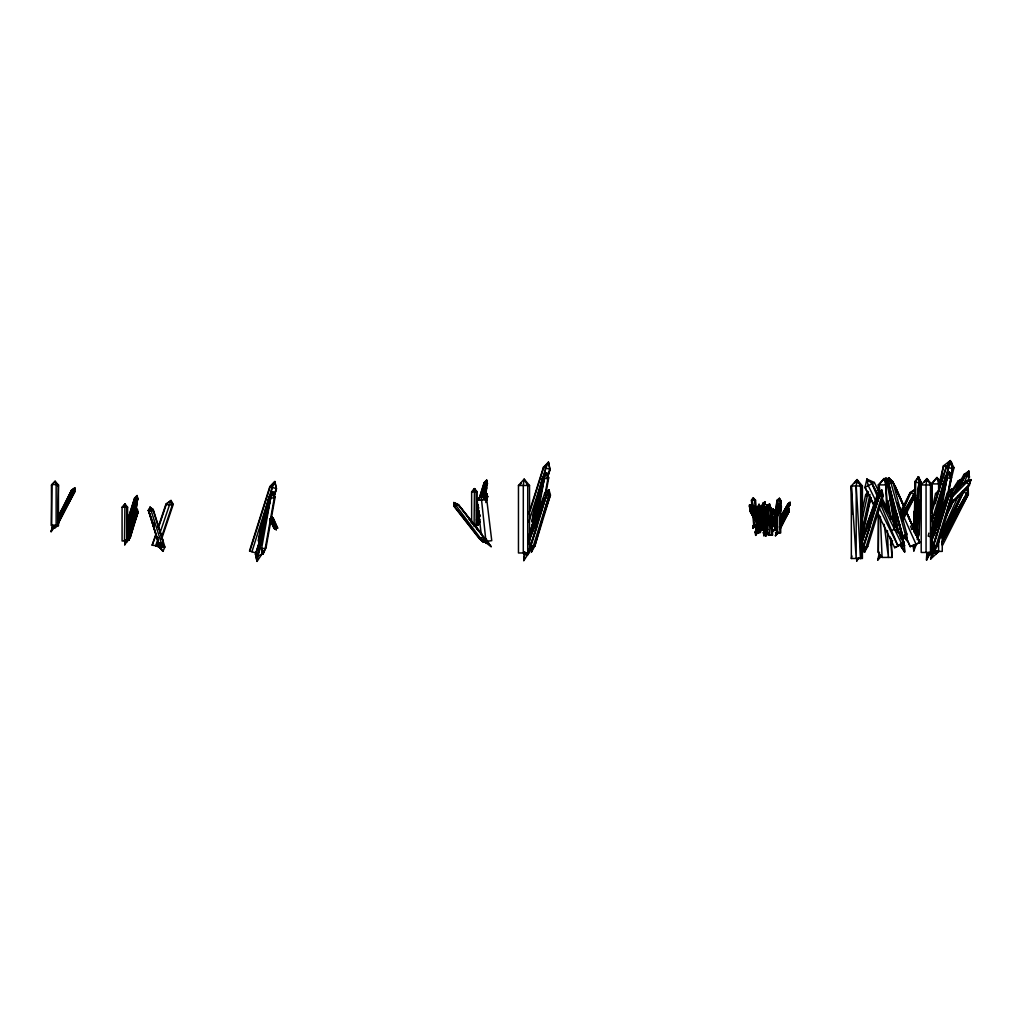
<?xml version="1.0" encoding="UTF-8"?>
<svg xmlns="http://www.w3.org/2000/svg" width="1022" height="1022" viewBox="0 0 1022 1022"><rect width="100%" height="100%" fill="white"/><g stroke="black" fill="none" stroke-linecap="round" stroke-linejoin="round"><path stroke-width="1.5" d="M914.32 532.436L915.303 495.108M915.316 490.445L915.329 481.119L918.42 476.712L920.924 482.282L919.161 534.48L917.437 539.578L918.97 482.831L918.42 476.712L915.61 482.141L915.278 513.772L914.307 511.217L913.413 528.527M891.363 538.505L892.078 557.424L882.088 557.424L878.294 552.391L878.728 514.718M878.997 491.173L879.073 484.901L884.068 478.539L887.607 482.78M776.988 506.861L776.963 500.346L779.39 498.366L781.038 501.074L780.31 507.091M914.026 529.741L914.307 511.217M57.73 516.621L58.446 484.99L55.099 481.311L51.458 485.105L51.458 525.666L57.692 526.33L58.446 525.538L58.446 484.99L56.146 484.505L51.956 484.581L51.458 525.666M487.43 541.2L491.748 540.664L486.702 499.145L481.107 495.849L485.795 539.808M137.255 512.444L135.134 511.307L137.331 509.365L138.059 512.009L128.631 540.383L127.878 536.486L128.631 540.383L130.267 537.483L137.255 512.444L137.331 509.365L135.134 511.307L126.907 535.451M486.817 496.999L484.696 495.874L486.894 493.933L487.635 496.577L485.897 500.001L486.894 493.933L484.696 495.874L483.751 498.634M530.38 545.556L531.581 551.778L534.851 545.978L548.814 495.887L548.967 489.742L544.573 493.626L528.617 540.408M933.124 545.045L934.325 551.267L937.608 545.467L951.559 495.376L951.712 489.231L947.317 493.128L931.374 539.91M125.412 539.948L124.85 541.634L126.549 542.018L125.412 539.948L124.748 544.803L126.549 542.018L131.583 526.841M272.861 494.38L272.938 492.08L269.182 496.743L261.491 524.299L258.234 540.574M546.463 475.038L546.54 472.739L542.784 477.402L535.094 504.945L531.836 521.233M858.85 557.769L856.692 561.104L856.794 557.935M866.784 482.243L866.899 479.177L874.334 482.461L879.916 493.792M906.54 512.073L914.102 529.332L914.843 495.376M915.009 490.624L915.329 481.119L915.61 482.141L918.97 482.831L920.924 482.282L918.42 476.712L918.305 479.101M917.437 539.578L918.842 529.779M919.263 517.132L919.851 499.732M920.324 485.501L920.49 480.749M926.801 553.771L930.161 554.55L929.024 552.455L926.775 553.771L926.558 560.107L930.646 552.455L930.161 554.55L926.775 553.771L926.558 560.107L927.95 556.198M949.221 474.527L949.297 472.228L945.542 476.891L937.851 504.446L934.593 520.722M137.331 509.365L126.549 542.03L125.987 540.983L124.85 541.634L124.748 544.803L129.807 529.856M766.998 522.28L766.538 532.845L769.349 534.749L767.126 533.484M767.254 516.251L767.445 511.715M916.67 536.524L918.97 482.831L915.278 513.772M763.6 521.463L763.191 529.843L760.521 530.431L761.658 506.401L762.936 504.613L764.29 506.184L764.073 510.77M761.543 530.648L762.936 504.613L764.213 506.938L763.191 529.843M763.741 518.397L763.945 513.823M752.409 510.962L751.426 500.256L753.291 497.97L755.514 500.192L757.775 524.644L753.099 525.742L752.971 528.31L756.088 525.142L754.824 526.202L753.099 525.742L754.619 523.315M770.958 527.633L773.603 522.498L771.814 521.642L777.499 510.489L779.377 509.224L779.275 511.345L770.818 527.965M916.734 536.537L917.96 512.929M770.805 510.757L770.984 507.602L769.055 505.175L767.139 507.602L767.139 533.241L769.54 535.158L772.466 535.158L770.984 507.602L767.139 507.602M453.781 502.556L483.24 541.967L479.395 538.377L454.215 506.209L453.781 502.556L458.341 504.753L483.534 536.92L483.24 541.967L479.229 538.53L454.036 506.363L453.781 502.556L458.456 504.651L481.732 533.791M760.01 510.208L763.025 503.284L764.865 501.968L763.562 506.516M772.466 535.158L770.192 507.602L769.055 505.175L767.892 507.602L769.54 535.158L768.314 533.241L765.695 536.154L765.874 533.19L767.854 529.332M762.578 507.742L761.556 507.525L761.658 506.401L764.29 506.184L762.578 507.742L760.521 530.431L760.687 527.761L758.12 532.283L757.941 529.153L760.777 522.51M766.577 530.265L766.768 527.697L765.708 533.343L763.958 535.745L763.408 532.781L766.04 524.12M276.221 529.792L273.819 523.967L269.987 518.908C269.565 520.556 273.64 520.952 273.819 523.967L272.631 524.031L276.221 529.792L274.381 526.573M777.844 499.899L779.39 498.366L778.496 506.414M130.905 526.381L131.621 517.758L136.118 500.857L137.204 503.386L135.862 510.821M262.079 548.571L261.581 554.627L257.046 561.385L255.487 554.256L255.934 552.033M263.574 530.418L270.715 497.829L272.938 492.08L275.11 497.139L266.027 547.677L263.037 554.001L260.086 547.281L269.182 496.743L272.938 492.08L274.266 498.059L265.183 548.597L263.037 554.001L261.619 548.354L270.715 497.829L269.182 496.743L258.579 541.277L259.997 540.101L269.182 496.743L257.046 561.385L255.526 554.256L259.997 540.101L257.953 555.84L255.526 554.256M537.291 509.569L544.317 478.475L546.54 472.739L548.725 477.798L545.965 493.115M940.048 509.058L947.062 477.964L949.297 472.228L951.469 477.287L948.723 492.604M750.685 506.669L751.247 505.762L749.599 504.791L749.867 506.912L750.8 505.392L749.599 504.791L749.19 506.363L750.404 508.994M756.868 518.55L756.765 519.84L756.868 518.55L755.641 518.921M263.037 554.001L263.318 550.82M758.848 527.965L760.943 521.028M760.521 530.431L760.624 529.307L758.12 532.283L760.636 528.796L757.941 529.153L759.678 529.805M858.314 483.419L857.036 479.599L856.193 485.961L860.613 558.497L862.402 539.923L860.613 485.961L857.036 479.599L851.339 485.961L851.339 558.497L862.402 558.497L862.402 485.961L857.036 479.599L854.341 483.419M761.224 518.486L761.531 515.561M916.249 509.326L918.97 482.831L914.856 531.159L914.166 529.588L914.601 532.551L914.486 526.471M915.124 520.236L915.763 514.002M780.195 506.759L780.872 500.588L776.963 500.346L774.919 517.158M73.648 490.075L74.798 487.954L73.903 490.892L57.692 518.205L57.871 518.933L71.591 490.126L74.798 487.954L74.887 491.569L58.126 523.558L74.389 491.71L74.798 487.954L71.591 490.126L58.075 516.57M763.064 516.953L763.408 513.874M774.306 522.293L774.663 519.163M776.72 513.913L777.627 506.158L779.198 504.485L779.875 506.605L775.046 526.432M127.277 536.92L136.079 512.15L128.287 537.623L130.267 537.483L138.059 512.009L137.433 511.447M528.974 543.947L529.511 539.437L548.967 489.742L550.424 495.044L534.851 545.978L533.229 546.821L530.891 546.259L530.073 543.998M862.031 542.925L862.402 539.923L881.845 490.228L883.315 495.529L867.742 546.463L864.459 552.263L863.258 546.042M931.54 544.943L932.256 538.926L951.712 489.231L953.181 494.533L937.608 545.467L935.986 546.31L933.648 545.748L932.831 543.487M775.583 512.891L777.078 500.665M776.835 520.172L775.506 525.998L776.592 526.611L777.308 525.551L776.273 524.759L776.592 526.611L777.308 525.551L775.966 526.241M780.131 506.708L780.872 500.588M967.591 493.473L968.243 488.171L963.146 491.493L942.821 531.644M128.619 525.845L134.24 503.194L137.204 503.386L136.054 502.581L136.118 500.857L134.24 503.194L128.913 531.185L134.24 503.194L136.118 500.857L136.782 503.846L134.917 514.258M478.194 517.311L478.781 514.309M542.171 482.116L535.094 504.945L532.181 521.923L533.599 520.76L532.373 530.201L542.784 477.402L546.54 472.739L547.881 478.718L544.841 495.555M771.316 510.297L771.521 508.815L770.435 510.08L772.07 510.936L770.997 515.011L775.391 530.252L772.44 530.84M933.546 526.943L934.938 521.412L936.356 520.249L934.517 534.417L936.356 520.249L945.542 476.891L949.297 472.228L950.626 478.207L947.598 495.044M128.823 531.172L130.369 521.769M256.049 553.043L257.953 555.84L259.997 540.101L255.922 553.004L257.94 555.84L261.581 554.627L262.181 551.625M762.91 516.672L763.306 513.683M127.175 537.329L127.597 534.212L127.392 534.979L136.079 512.15L129.896 526.445L135.671 511.026M476.75 521.897L479.433 512.891M527.825 551.931L527.416 555.061L523.801 560.618L524.759 552.033L523.801 560.618L524.733 558.012M528.885 544.126L529.511 539.437L529.089 540.97L546.463 495.325L544.573 493.626L548.967 489.742M861.98 543.052L862.402 539.923L861.968 541.468L879.354 495.811L877.451 494.124L881.845 490.228L881.986 493.013M768.071 515.573L765.887 507.934L767.292 505.021L769.86 506.593L776.413 529.498L775.391 530.252L774.242 524.58L775.979 518.652M757.443 528.604L757.915 525.512M762.744 505.864L762.936 504.613L761.556 507.525M158.985 527.965L164.912 547.025L162.932 551.331L160.16 547.805L157.069 546.029L157.925 540.536M153.645 524.72L148.42 510.195L158.525 543.04L162.447 546.629L163.239 541.583L153.185 509.416L150.055 507.219L148.471 510.872L151.371 511.026L153.262 510.438L153.185 509.416M780.259 510.195L780.706 507.321M774.267 526.164L779.198 504.485L778.419 511.102M128.338 527.876L130.394 516.966L134.866 502.505M258.579 541.277L261.491 524.299L268.096 502.977M934.938 521.412L937.851 504.446L946.806 475.524M130.995 526.023L135.006 503.731L129.692 528.463L134.24 503.194L128.325 528.055M132.771 526.151L131.161 531.823M482.231 496.5L483.802 487.762L485.68 485.424L486.779 487.954L485.437 495.389M482.972 497.216L485.68 485.424L486.357 488.414L484.479 498.825M537.7 515.229L544.317 478.475L542.784 477.402L532.181 521.923M757.328 524.95L755.501 532.002L756.855 524.912M940.176 516.251L947.062 477.964L945.542 476.891L933.559 527.186M940.381 483.048L943.51 465.815L950.307 460.615L953.986 467.718L948.838 488.912M761.454 518.537L761.978 515.663M478.181 517.311L478.781 514.194M482.026 497.088L483.802 487.762L485.68 485.424L485.629 487.149L486.779 487.954L483.802 487.762L481.247 496.948M532.73 530.277L542.784 477.402L534.25 524.886L544.317 478.475L547.881 478.718L548.725 477.798M935.181 531.325L945.542 476.891L936.995 524.375L947.062 477.964L950.626 478.207L951.469 477.287M128.913 531.248L131.621 517.758M274.1 496.219L276.464 488.708L274.867 481.541L269.808 486.613L249.509 550.986L256.164 553.081L257.953 555.84L263.944 525.883M478.181 510.412L478.781 507.449M532.743 530.507L537.546 506.542M935.194 531.491L940.291 506.031M481.835 497.05L483.802 487.762L481.681 496.666M780.156 512.009L781.396 506.158L780.834 505.2L781.434 507.078L780.208 512.929M482.576 497.573L484.569 488.299L482.537 496.718M160.454 544.496L162.447 546.629L163.239 541.583M766.768 527.697L766.104 532.066L763.408 532.781L766.015 532.845L766.015 518.358M861.955 511.715L865.647 494.712L868.496 491.786M862.031 520.185L867.742 493.907L865.647 494.712L866.477 495.785M861.584 533.075L869.965 494.444M861.814 539.322L870.872 497.599M931.821 510.719L935.513 493.715L939.307 489.806L937.608 492.911L935.258 503.731M928.883 533.088L928.206 536.18L930.442 536.716L931.681 538.326L934.696 524.414M931.566 520.735L932.243 517.643M930.442 536.716L934.121 519.725M880.99 556.709L877.757 560.043L879.495 552.238M930.646 559.047L932.383 551.228L936.024 553.477L938.886 551.395L930.646 559.047L934.095 552.455L936.024 553.477L937.481 550.73L936.037 553.49L933.597 551.982M52.186 527.352L54.485 528.119L54.907 526.381L52.186 527.352L51.1 531.606L56.146 525.065L56.146 484.505L55.099 481.311L51.458 485.105M132.157 514.015L133.243 509.365M133.959 506.26L137.076 495.593L137.881 499.183L136.424 503.705L137.753 499.145L137.076 495.593L134.546 498.123L127.175 521.539M126.549 542.03L126.792 540.983L126.549 542.018L125.987 540.983M270.064 496.679L272.222 487.379L274.867 481.541L276.221 488.631L273.832 496.207M483.534 490.828L486.651 480.161L487.443 483.738L485.999 488.273L487.328 483.713L486.651 480.161L484.121 482.691L479.05 498.787M477.708 522.357L478.207 524.95L479.216 521.488L479.842 522.05L478.207 524.95L477.862 522.191L479.918 515.446L476.124 526.598L475.549 525.551L474.425 526.202L476.124 526.586L477.172 518.78L476.955 519.546L479.126 513.836M542.95 480.442L545.825 468.038L548.469 462.187L550.066 469.366L547.23 478.373M766.168 510.042L763.038 517.196L765.184 518.167L766.615 511.958M946.423 476.827L948.582 467.527L951.227 461.688L952.823 468.855L950.447 476.367L952.823 468.855L946.168 466.76L931.527 513.172M475.715 525.461L476.124 526.586L476.278 491.799L474.489 488.618L471.64 491.799L471.64 522.472M851.339 558.497L851.939 555.981M939.793 481.145L943.51 465.815L947.483 465.7L950.307 460.615L951.329 464.997M758.465 506.81L759.052 504.395L760.457 506.81L760.457 523.405M766.768 513.504L767.356 504.779L766.015 507.193L766.015 513.568M774.842 517.592L777.627 506.158L779.198 504.485L779.875 506.605L777.627 506.158M776.017 514.999L778.253 505.852L779.16 506.018L778.112 506.554M774.97 525.244L777.716 513.964M774.765 525.819L777.653 514.13M778.381 511.204L779.467 506.81L778.598 509.774M129.181 526.138L128.414 529.204L129.641 524.874L128.938 525.461M774.804 525.73L776.682 518.243L775.468 521.079M935.309 524.401L934.364 527.403L935.028 524.312M269.744 519.84L269.987 518.908L270.894 519.636L276.298 528.681L275.11 528.732L276.298 528.681L271.303 518.358L271.903 517.247L273.283 518.065L277.652 528.182L271.903 517.247L271.584 518.371L275.621 528.923L270.856 519.419L269.719 519.7L274.381 528.642L274.79 527.582L273.602 527.646L274.79 527.582M861.75 533.088L870.821 497.599M777.844 512.929L774.587 525.18L774.242 524.58M778.649 509.876L779.467 506.81L778.227 511.217M776.171 518.563L776.988 515.625M767.152 528.285L765.721 533.343L763.958 535.745M771.252 513.823L772.07 510.936L771.521 508.815L772.07 510.936L771.125 513.964M259.179 542.989L259.997 540.101M531.951 526.522L533.599 520.76L529.524 533.663L530.916 535.566L529.766 533.74L529.089 534.915L529.715 537.764L529.128 534.915M934.3 527.467L936.356 520.249L932.728 531.721M128.631 540.383L129.641 536.92L130.267 537.483L128.287 537.623M549.159 493.92L550.424 495.044L548.814 495.887L546.463 495.325L530.891 546.259L531.581 551.778L532.781 547.613M862.964 544.483L864.459 552.263L865.672 548.111M951.712 489.231L947.317 493.128L949.221 494.814L933.648 545.748L934.325 551.267L935.935 545.722M936.663 551.395L936.037 553.49L936.663 551.395L933.955 552.71M884.988 480.864L885.818 478.117L888.552 479.433M762.118 508.982L760.125 512.903L760.1 506.81L759.052 504.395L757.724 506.81L757.724 532.462L755.667 535.362L755.117 532.398L757.302 525.18M766.998 529.128L765.031 533.637M127.673 531.351L129.641 524.874L127.724 531.363M533.599 520.76L529.652 533.701L530.916 535.566L529.766 533.74M932.396 533.19L933.674 535.055L932.396 533.19L936.356 520.249M947.381 523.839L953.207 512.712M128.299 535.145L129.947 529.754M132.081 522.766L135.223 512.495M477.862 519.713L478.692 517.017M484.747 499.656L486.894 493.933M479.944 519.47L478.207 524.95M485.795 502.569L487.635 496.577L486.996 496.015M542.95 501.879L544.304 497.471M548.814 495.887L531.581 551.778M765.184 518.167L767.011 512.15M946.602 498.429L947.956 494.022L936.842 523.405L949.221 494.814L951.559 495.376L953.181 494.533L951.916 493.409M951.559 495.376L934.325 551.267M269.029 499.937L270.447 495.376M481.758 495.747L484.441 487.072M768.314 507.602L769.055 505.175L769.847 507.602M778.036 507.219L778.79 504.804L780.706 507.219L780.706 532.871L776.861 532.871L776.861 516.276M128.274 518.665L134.725 498.187L137.076 495.593L136.067 498.608M127.456 524.848L135.76 498.506M249.866 551.101L270.166 486.728L274.867 481.541L273.845 484.556M251.936 551.752L272.222 487.379M479.229 498.851L484.3 482.754L486.651 480.161L485.629 483.176M476.571 510.872L478.411 505.021M481.183 496.245L485.335 483.074M454.215 506.209L458.341 504.753L491.135 546.668L484.058 541.366L486.127 543.142L488.49 542.363L485.629 538.556M528.783 513.683L543.41 467.271L548.469 462.187L549.823 469.29L547.434 476.865M530.086 510.796L543.768 467.386M528.834 521.923L545.825 468.038M766.053 523.967L763.804 532.385L763.741 529.754L767.037 519.329M766.117 524.222L764.239 530.188L763.741 529.754M771.188 513.721L772.07 510.936M936.139 499.809L946.525 466.875L951.227 461.688L952.581 468.779L950.192 476.354M931.591 521.424L948.582 467.527M476.124 526.598L479.931 514.641M862.198 549.581L879.354 495.811L881.692 496.385L883.315 495.529M931.591 550.079L949.221 494.814L931.834 540.459L932.256 538.926L931.63 543.615L932.256 538.926L931.387 541.341M274.037 496.27L276.464 488.708L269.808 486.613M547.153 478.437L550.066 469.366L543.41 467.271M760.355 511.485L763.025 503.284L765.159 504.153L763.971 506.899M476.469 520.019L478.96 512.52M478.002 518.563L478.922 515.803M537.483 524.682L527.416 555.061L524.018 554.282L526.279 552.966L527.403 555.061L546.463 495.325L534.097 523.903L543.998 497.471M861.508 540.906L877.451 494.124L881.845 490.228L881.692 496.385L864.459 552.263M862.21 549.772L870.374 525.18M931.604 550.219L940.24 524.184M162.932 551.331L158.538 546.055L152.15 545.199L156.072 533.497M158.04 527.646L165.883 504.229L170.993 500.512L173.242 504.344L161.961 538.006M155.74 535.937L152.15 545.199M159.177 525.691L166.037 505.2M155.6 546.004L157.899 539.156M159.854 533.318L170.993 500.512L172.271 505.072L160.991 538.735M767.356 504.779L766.538 516.251M767.765 505.443L769.54 504.089L769.796 506.414L768.851 506.146L769.54 504.089L767.765 505.443L765.286 511.102M130.139 535.451L138.059 512.009M486.14 500.972L487.635 496.577M543.282 516.174L550.424 495.044M945.018 518.678L953.181 494.533M942.246 531.67L958.457 495.67M780.54 524.184L781.549 521.258L783.12 521.82L789.01 510.962L789.112 508.841L787.221 510.106L780.156 523.992M771.406 526.049L778.074 510.693L779.492 511.562L771.048 528.144M780.297 526.432L789.01 510.962L780.553 526.969L787.809 510.323L789.227 511.179L780.08 529.153M856.692 561.104L857.624 558.497M759.972 512.84L763.485 503.22L764.865 501.968L765.159 504.153M755.935 529.805L757.034 525.116M878.537 493.562L866.975 524.401L879.354 495.811L863.782 546.744L866.119 547.307L867.742 546.463M947.164 523.826L948.288 520.862L949.847 522.331L942.08 537.981L966.799 493.754L968.243 488.171L963.657 492.055L942.08 537.189M913.668 545.237L916.312 544.407L913.834 550.935L913.068 545.441M946.142 526.458L948.288 520.862L941.786 533.28M130.394 516.966L132.094 512.648M261.491 524.299L265.465 514.232M535.094 504.945L538.492 496.322M937.851 504.446L941.249 495.811M127.15 535.681L129.449 529.984M476.712 520.249L479.024 514.551M862.555 540.204L864.305 535.886M771.814 521.642L773.386 522.204L779.377 509.224L779.492 511.562M783.12 521.82L789.112 508.841L789.227 511.179L780.029 527.493L780.782 526.879L779.288 526.982M753.099 525.742L754.824 526.202L755.271 525.155L753.687 524.72L752.844 515.548M764.584 519.125L765.734 516.302M754.926 524.337L754.824 526.202L755.271 525.155M890.877 543.487L892.04 540.715M762.846 522.498L764.737 518.103M772.236 532.692L773.961 529.703M901.8 512.124L910.257 492.489L915.354 489.168L915.482 495.312L902.592 520.786M148.471 510.872L150.055 507.219L153.262 510.438L163.316 542.605L158.525 543.04M759.372 525.589L760.598 522.791M274.803 526.458L275.621 528.923L275.084 526.637M763.741 520.07L765.555 515.969M275.812 528.489L277.652 528.182M900.906 514.679L910.768 493.064L915.354 489.168L913.911 494.75L901.877 518.524M53.195 527.122L51.1 531.606L53.195 527.122L54.485 528.119L56.299 526.356L56.146 525.065L51.956 525.129M944.826 519.24L953.398 500.806M958.559 489.704L964.998 475.83L968.805 471.155L969.405 477.146L967.4 481.477M963.823 484.121L968.805 471.155L963.963 474.451L953.488 493.741M950.626 517.566L962.698 491.582M950.102 507.845L951.456 504.97L950.102 507.704M881.322 496.628L904.036 542.733L901.953 544.151L900.931 546.323L904.674 552.008L904.406 545.467L896.779 513.989L897.546 516.902M940.585 531.619L942.386 527.825L941.53 528.744M760.738 512.201L762.08 509.39M946.794 513.823L953.539 499.745M958.93 488.49L964.998 475.83L963.963 474.451L965.458 474.617M777.614 507.219L778.79 504.804L779.927 507.219L779.927 532.871M946.985 513.734L948.403 510.885M945.835 516.378L951.456 504.97M760.611 511.984L761.99 509.237M763.383 506.49L764.763 503.744L763.447 506.363M900.344 512.073L910.257 492.489L915.482 495.312L902.183 518.627M890.418 544.828L892.564 540.587M941.696 543.334L966.799 493.754L968.371 494.316L942.591 545.25L941.824 544.407M754.351 525.602L752.971 528.31L754.364 525.602L754.824 526.202M755.667 535.362L757.609 530.29L756.74 533.254L755.117 532.398L757.417 532.96L757.724 530.737M772.198 521.859L779.377 509.224M781.919 521.488L789.112 508.841L788.345 510.859L789.227 511.179M781.306 524.682L784.13 519.15M780.54 527.582L789.01 510.962L780.284 527.991M55.648 526.956L58.624 523.405L57.641 522.727L73.903 490.892L71.923 490.023L58.024 518.039M771.291 526.943L779.275 511.345L771.303 525.525M765.695 536.154L768.11 532.462L765.874 533.19L767.65 534.033L769.081 533.241L767.139 533.241L767.892 507.602L771.699 535.158L770.192 507.602M776.924 530.239L775.417 535.771L778.036 532.871L775.417 535.771L777.831 532.092L775.596 532.807L777.372 533.663L778.802 532.871L777.372 533.663L775.596 532.807L777.372 533.663L778.036 532.871M780.22 523.826L781.549 521.258L783.325 522.114L780.029 528.527M901.749 518.371L913.911 494.75L900.995 516.532M941.76 542.375L966.799 493.754L963.146 491.493L949.847 522.331L966.799 493.754L949.936 522.702M58.088 521.22L73.903 490.892L74.887 491.569L57.641 522.727M769.081 533.241L767.65 534.033L768.11 532.462M777.831 532.092L776.707 533.267M877.757 560.043L880.402 554.984M941.824 542.452L968.371 494.316L968.243 488.171L966.876 490.253M770.818 527.352L779.275 511.345L773.386 522.204M57.922 516.57L73.903 490.892L57.871 518.933M58.075 521.373L74.389 491.71M780.169 522.395L789.802 504.561L790.083 502.377L788.281 503.693L780.527 517.145L788.115 503.629L790.083 502.377L790.044 504.651L781.153 521.105M780.118 520.645L790.083 502.377L789.431 504.306C791.45 505.481 786.25 502.556 789.035 504.153L780.246 520.006M781.281 519.393L784.985 512.533M786.467 509.786L787.949 507.04M957.422 489.819L964.998 475.83L969.405 477.146L968.805 471.155L966.288 473.748M957.371 489.742L964.998 475.83L954.637 492.885M901.583 516.889L913.911 494.75L901.864 515.433M780.182 520.287L789.802 504.561L780.246 520.671M788.281 503.693L781.971 514.615L789.035 504.153L780.169 518.473M941.901 536.486L944.302 532.347M945.912 529.588L948.327 525.449M937.085 493.549L939.307 489.806M953.986 493.792L958.087 486.945M780.259 518.09L789.035 504.153M952.006 490.445L957.984 481.119L961.817 479.101M952.108 492.144L959.786 480.148M953.283 494.444L954.982 491.774M957.55 487.775L959.262 485.118M764.865 501.968L763.626 503.897L763.025 503.284M751.426 500.256L753.291 497.97L754.466 499.899L756.906 525.129M780.642 518.857L783.044 515.229M62.764 511.83L64.527 509.25M122.666 507.231L124.927 504.05L127.597 507.231L127.597 540.983L122.078 540.983L122.078 507.231L124.927 504.05L126.702 507.231L126.702 540.983M472.241 491.799L474.489 488.618L477.172 491.799L477.172 525.551L474.067 525.551L474.489 488.618L475.204 490.739M519.649 485.476L521.45 482.921M924.195 482.422L926.903 478.603L932.256 484.965L932.256 552.455L921.205 552.455L921.205 484.965L926.903 478.603L930.48 484.965L930.48 552.455M768.378 505.622L769.54 504.089L769.796 506.414M942.603 532.002L945.095 528.757M941.377 482.844L936.957 477.53L931.962 483.904L931.962 507.449M776.861 513.248L776.861 507.219L778.79 504.804L779.582 507.219M969.188 481.72L970.9 479.637L965.573 481.221L952.402 494.622M947.688 463.63L950.307 460.615M486.753 499.681L477.121 500.371L481.107 495.849L486.702 499.145M518.461 485.476L524.158 479.114L529.511 485.476L529.511 552.966L518.461 552.966L518.461 485.476L529.511 485.476M544.713 466.351L548.469 462.187M878.294 491.173L878.294 484.901L884.068 478.539L886.559 482.358M940.266 482.627L936.957 477.53L931.183 483.904L942.258 483.904M266.027 547.677L265.183 548.597L261.619 548.354L260.086 547.281L270.715 497.829L274.266 498.059L275.11 497.139L272.823 495.529M538.786 529.255L539.629 528.336M57.692 485.782L58.446 484.99M931.54 515.855L932.818 516.825L936.114 513.466M951.482 497.829L966.85 482.18L970.9 479.637L969.405 485.233L948.557 506.465M950.498 503.591L969.163 484.594L970.9 479.637L965.943 482.18L965.573 481.221L969.405 485.233L948.403 506.069M946.168 466.76L951.227 461.688M54.485 528.119L56.299 526.356M762.093 523.213L755.271 508.177L756.242 507.564L754.517 506.197L754.543 508.394L756.139 507.359L754.517 506.197L754.402 508.087L761.364 523.417M763.587 523.762L762.489 524.082M477.121 500.371L481.107 495.849M898.542 521.437L903.818 543.768L900.944 546.31L904.674 552.008L903.959 545.135M479.395 538.377L483.534 536.92M760.457 529.447L760.457 532.462L756.74 533.254L757.417 532.96L755.117 532.398M757.724 532.462L756.421 532.871M767.816 518.295L765.108 510.821L763.064 511.332L765.108 510.821L763.447 509.441L763.064 511.332L767.944 524.784M774.037 511.051L774.829 510.438L773.181 509.058L772.798 510.949L775.353 518.001M173.242 504.344L169.32 505.034L165.883 504.229L170.993 500.512M767.215 510.693L764.392 506.593L765.031 508.496L764.328 508.79L764.392 506.593C768.365 508.343 761.007 508.649 766.5 512.891M766.232 507.768L764.392 506.593L766.794 512.686M774.51 524.478L773.335 524.976M757.609 520.798L751.847 509.837L749.995 508.649L749.944 510.847L753.533 517.707M754.645 519.125L749.944 510.847L751.847 509.837L751.132 510.144L749.995 508.649L749.944 510.847L754.479 518.921M877.425 512.648L894.697 547.69L904.036 542.733L897.827 545.569L879.176 507.73M157.222 538.53L158.346 537.789M767.445 533.752L768.314 533.241L767.65 534.033L765.874 533.19L766.985 533.65M124.863 541.634L126.14 540.894M753.687 524.72L757.775 524.644L751.132 510.144L758.337 523.839M905.748 536.588L910.232 546.629L919.877 542.529L905.952 511.153M898.555 521.118L902.707 536.09L907.063 540.638L906.833 534.008L892.87 481.822L888.616 477.785L888.731 483.904L904.406 545.48L901.953 544.151L894.697 547.69M957.984 481.119L961.625 479.216M911.445 529.562L913.681 528.489L906.118 511.23M935.513 493.715L937.608 492.911M874.334 482.461L864.982 487.417L874.653 507.04M916.312 544.407L913.655 545.25L913.834 550.935L913.655 545.237M751.247 505.762L749.56 505.749L751.988 511.026M917.207 535.03L919.161 534.48L918.727 532.947M913.681 528.489L911.726 529.013L910.461 526.138M272.772 518.192L271.303 518.358L271.903 517.247L272.874 518.039M275.672 528.476L276.451 528.285M881.117 500.014L898.083 530.648L904.406 545.467L900.931 546.323L900.369 543.985L900.944 546.31L904.406 545.467L898.376 521.271M892.359 530.073L894.544 529.549L896.984 530.392L896.128 524.222M157.069 546.029L160.16 547.805L164.912 547.025M477.862 522.191L479.842 522.05L477.862 522.191L477.453 521.054M530.891 546.259L534.851 545.978M933.648 545.748L937.608 545.467M754.274 524.401L752 499.937L755.514 500.192L754.632 500.665L753.291 497.97M878.294 484.901L888.156 484.901M921.205 484.965L932.256 484.965M851.837 514.219L851.339 485.961L862.402 485.961M471.64 491.799L477.172 491.799M757.724 506.81L760.457 506.81M122.078 507.231L127.597 507.231M766.015 507.193L766.768 507.193M776.861 507.219L780.706 507.219M766.015 532.845L766.538 519.265M768.442 534.749L770.307 534.749M931.183 551.395L942.258 551.395L942.258 527.85M481.771 538.607L482.116 541.341L485.987 541.392M931.847 534.404L932.486 537.253L931.885 534.404M764.724 533.241L765.708 533.343L763.408 532.781M943.689 527.441L945.925 527.671M56.146 525.065L58.446 525.538M901.327 543.142L903.818 543.768M484.121 482.691L487.443 483.738M134.546 498.123L137.881 499.183M940.738 535.119L942.386 535.656L941.722 531.018M763.038 517.196L764.788 517.847M768.059 514.194L766.462 508.151L767.292 505.021L769.86 506.593L772.773 518.576M765.887 507.934L768.212 514.258M775.557 529.166L776.413 529.498M905.658 533.548L906.833 534.008L902.707 536.09L888.731 483.904L886.955 483.202L888.616 477.785L892.87 481.822L888.731 483.904L893.305 514.832L897.584 532.513M757.941 529.153L760.061 530.124M768.046 505.762L768.851 506.146M778.623 511.23L777.499 510.489M901.953 544.151L904.406 545.48L903.001 543.436L904.406 545.48M951.674 466.466L953.986 467.718M943.51 465.815L945.056 466.645M888.207 479.497L885.818 478.117L887.875 481.784M767.381 533.484L769.349 534.749M774.829 510.438L773.181 509.058L774.944 515.024M869.032 481.055L866.899 479.177L864.982 487.417L874.462 505.468M751.553 510.042L749.995 508.649L750.416 510.642M468.702 518.678L472.943 523.06M932.818 516.825L935.13 519.24M932.498 516.864L934.415 518.869M160.147 547.805L148.42 510.195L160.147 547.805L158.538 546.055L160.147 547.805L159.394 543.512L160.147 547.805L159.79 546.796M470.644 521.629L481.107 533.126L482.371 535.63M477.006 529.14L479.101 531.504M485.412 538.594L491.135 546.668M483.189 539.565L486.127 543.142L484.875 540.638M483.202 539.501L486.127 543.142M905.939 534.966L907.063 540.638L902.107 534.378L898.683 521.271M273.602 527.646L274.381 528.642L269.987 518.908L270.46 519.802M270.396 519.444L273.819 523.967M256.164 553.081L257.94 555.84M764.622 508.586L767.088 512.52M779.39 498.366L781.038 501.074M55.099 481.311L56.402 483.547M756.74 522.957L758.247 525.64M878.026 494.456L871.855 483.317L866.899 479.177L868.112 485.297L875.713 500.716M929.024 552.455L930.161 554.563M765.619 521.373L759.857 510.412L758.286 509.033L758.235 511.23L766.87 527.671M767.356 525.589L758.286 509.033L767.356 527.467M750.365 510.553L757.775 524.644M877.387 494.533L871.855 483.317L877.298 496.347M880.836 501.534L901.57 543.589M756.242 507.564L761.824 519.853M750.8 505.392L752.614 509.339M903.422 505.494L892.666 481.388L903.256 505.2M905.76 510.808L919.557 541.673M907.421 540.229L910.232 546.629L919.877 542.529L905.786 510.949M892.985 482.256L903.87 506.644M897.572 502.888L901.417 511.498M903.985 517.247L916.146 544.509M903.384 504.881L894.774 485.335L903.601 505.481M273.5 519.483L277.243 528.17M764.315 511.434L763.447 509.441L764.814 510.617L768.071 519.585M880.312 503.591L897.827 545.569M907.063 540.638L891.095 483.342L888.616 477.785L888.144 482.18L886.955 483.202L893.305 514.832L892.078 507.053M755.271 508.177L754.517 506.197L754.543 508.394M901.353 539.182L898.083 530.648L888.731 483.904L898.581 533.177M776.171 514.718L774.548 510.233L772.798 510.949L775.391 517.234M767.931 522.881L763.447 509.441L767.829 523.596M150.055 507.219L162.447 546.629M927.759 481.145L926.903 478.603L926.06 484.965L926.06 552.455M125.629 506.171L124.927 504.05L124.492 540.983M769.004 506.26L770.307 510.847M771.699 526.471L773.015 531.057M914.166 529.588L915.686 535.273M936.957 477.53L938.605 483.904L938.605 491.748M884.068 478.539L885.716 484.901L888.067 511.703M896.779 513.989L897.482 516.966M775.391 530.252L769.86 506.593L768.838 507.346L767.292 505.021L767.42 506.797M752 499.937L756.727 524.363M888.029 503.935L889.562 513.159M891.095 500.844L891.58 503.948M153.211 523.123L153.862 527.722M890.034 497.19L894.544 529.549M888.271 500.793L890.852 519.291M887.645 503.961L888.923 513.21M481.209 533.867L477.044 499.566M880.083 492.783L879.073 484.901L879.393 492.783M884.158 524.324L888.437 557.424L887.428 530.622M482.039 540.536L482.116 541.341M274.279 527.39L274.381 528.642M890.277 536.933L892.078 557.424M851.339 485.961L856.193 558.497L856.193 485.961M880.376 516.429L882.088 557.424M889.779 495.938L889.958 500.665M885.716 484.901L886.662 510.131M153.696 523.149L153.798 526.202M776.554 525.563L776.592 526.611M938.605 540.408L938.605 551.395M931.962 546.693L931.962 551.395M878.294 514.718L878.294 552.391M860.613 485.961L860.613 558.497M777.614 513.248L777.614 532.871M766.768 518.231L766.768 522.97M760.1 515.867L760.1 518.882M760.1 529.447L760.1 532.462M759.346 532.462L759.052 504.395L758.247 506.81L758.247 532.462M527.722 552.966L527.722 485.476L524.158 479.114L523.302 485.476L523.302 552.966M527.889 552.966L527.416 555.061L527.889 552.966M478.82 510.732L477.3 515.931L478.807 510.732M758.669 510.923L760.151 510.208L767.343 523.916L760.151 510.208L758.286 509.033L758.707 511.026M758.094 532.462L756.74 533.254L758.094 532.462M475.409 526.075L474.425 526.202L475.409 526.075M525.985 554.039L524.018 554.282L525.985 554.039"/></g></svg>
